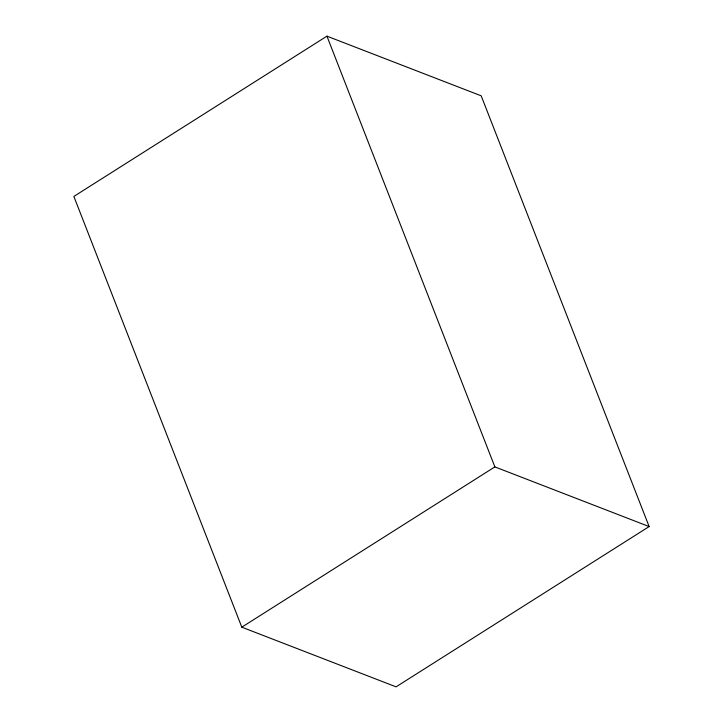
<?xml version="1.0" encoding="UTF-8"?>
<svg xmlns="http://www.w3.org/2000/svg" width="723" height="723" viewBox="0 0 723 723"><rect width="100%" height="100%" fill="white"/><g stroke="black" fill="none" stroke-linecap="round" stroke-linejoin="round"><path stroke-width="1.08" d="M326.932 36.15L73.863 196.43L241.807 627.175L396.068 686.85L649.137 526.57L481.193 95.825L326.932 36.15L494.866 466.895L649.137 526.57M241.807 627.175L494.866 466.895"/></g></svg>
